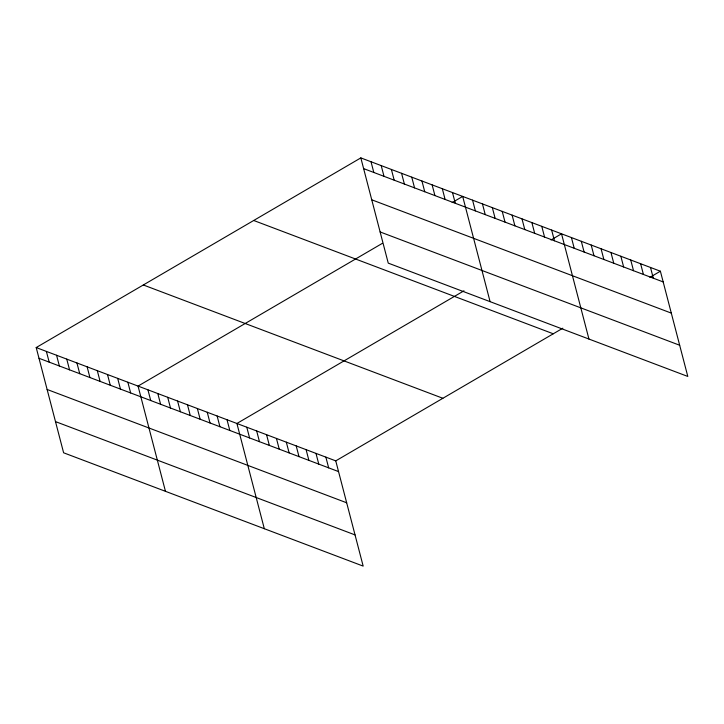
<?xml version="1.0" encoding="UTF-8"?>
<svg xmlns="http://www.w3.org/2000/svg" width="724" height="724" viewBox="0 0 724 724"><rect width="100%" height="100%" fill="white"/><g stroke="black" fill="none" stroke-linecap="round" stroke-linejoin="round"><path stroke-width="1.09" d="M36.2 347.556L335.755 460.871L363.167 566.105L63.612 452.79L36.2 347.556L360.833 157.895L660.388 271.21L687.8 376.444L388.245 263.129L360.833 157.895M382.335 243.364L138.049 386.082L165.461 491.315M452.165 202.566L462.681 196.421L490.094 301.655M463.975 290.813L236.902 423.477L264.314 528.71M551.018 239.961L561.534 233.816L588.947 339.049M335.755 460.871L562.819 328.207M649.862 277.355L660.388 271.21M363.629 168.62L663.184 281.926M371.756 199.806L671.302 313.112M380.127 231.942L679.673 345.248M253.708 220.485L553.263 333.791M143.334 284.975L442.88 398.281M38.996 358.28L338.542 471.586M47.114 389.467L346.669 502.782M55.486 421.603L355.041 534.909M650.505 267.464L653.292 278.188M640.622 263.726L643.41 274.45M630.731 259.988L633.527 270.713M620.848 256.251L623.645 266.966M610.966 252.513L613.753 263.228M601.074 248.775L603.87 259.491M591.191 245.029L593.988 255.753M581.309 241.291L584.096 252.015M571.426 237.553L574.213 248.278M551.652 230.078L554.448 240.793M541.769 226.34L544.557 237.056M531.878 222.594L534.674 233.318M521.995 218.856L524.791 229.58M512.112 215.118L514.9 225.843M502.221 211.381L505.017 222.096M492.338 207.643L495.135 218.358M482.456 203.906L485.243 214.621M472.573 200.159L475.36 210.883M452.5 192.575L455.296 203.29M442.319 188.72L445.106 199.435M432.128 184.864L434.925 195.589M421.947 181.009L424.735 191.733M411.757 177.163L414.553 187.878M401.576 173.308L404.372 184.032M391.394 169.452L394.182 180.176M381.204 165.606L384.001 176.321M371.023 161.751L373.81 172.475M325.863 457.125L328.66 467.849M315.981 453.387L318.777 464.111M306.098 449.649L308.886 460.373M296.207 445.912L299.003 456.636M286.324 442.174L289.12 452.889M276.441 438.436L279.229 449.151M266.559 434.69L269.346 445.414M256.667 430.952L259.464 441.676M246.784 427.214L249.581 437.939M227.01 419.739L229.807 430.454M217.128 416.001L219.924 426.717M207.245 412.255L210.032 422.979M197.362 408.517L200.15 419.241M187.471 404.779L190.267 415.504M177.588 401.042L180.385 411.766M167.706 397.304L170.493 408.019M157.814 393.566L160.61 404.282M147.931 389.82L150.728 400.544M127.858 382.236L130.655 392.951M117.677 378.381L120.474 389.105M107.496 374.525L110.283 385.249M97.306 370.679L100.102 381.394M87.124 366.824L89.921 377.539M76.943 362.968L79.73 373.693M66.753 359.113L69.549 369.837M56.572 355.267L59.359 365.982M46.381 351.412L49.178 362.136"/></g></svg>
